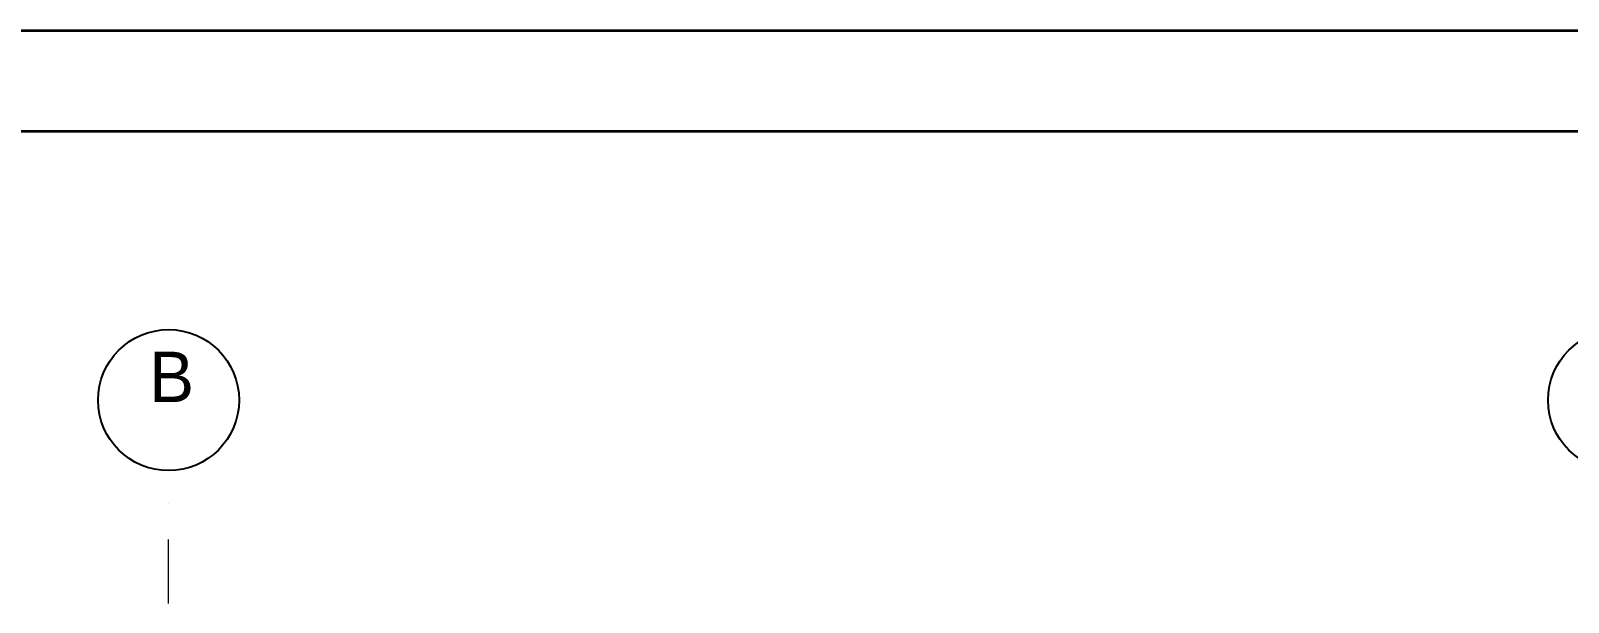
# Model space of a CAD drawing. Extents: x -1929 to 256751, y -18317 to 36108.
# Drawn here: x 221718 to 225535, y 15658 to 17075 of the extents above; entities that cross this region are included whole.
import ezdxf

# ---------------------------------------------------------------- set-up
doc = ezdxf.new("R2010")
doc.units = 0
doc.header["$LTSCALE"] = 5
doc.header["$MEASUREMENT"] = 0
doc.linetypes.add('- Осеви линии', pattern=[670.277762, 317.5, -176.388889, 0, -176.388874])
for name, color, linetype, lineweight in [('1', 8, 'Continuous', 13), ('41', 7, 'Continuous', 35), ('7', 7, 'Continuous', 25)]:
    doc.layers.add(name, color=color, linetype=linetype, lineweight=lineweight)
doc.layers.add('4', color=7, linetype='Continuous', lineweight=20, true_color=0x3e3e3e)
doc.styles.add('GENERATED_STYLE_6', font='Cambria Math.ttf')

msp = doc.modelspace()

# ---------------------------------------------------------------- linework, layer by layer
at = {"layer": '4', "linetype": '- Осеви линии', "lineweight": 20, "ltscale": 0.1}
msp.add_line((222060.2, 14984), (222060.2, 15984), dxfattribs=at)
at = {"layer": '41', "color": 7, "linetype": 'Continuous', "lineweight": 35, "ltscale": 0.1, "flags": 128}
for points in [[(234685, 17075.4), (213685, 17075.4), (213685, 2225.4), (234685, 2225.4)], [(234435, 16825.4), (214935, 16825.4), (214935, 2475.4), (234435, 2475.4)]]:
    msp.add_lwpolyline(points, close=True, dxfattribs=at)
at = {"layer": '7', "linetype": 'Continuous', "lineweight": 25}
for centre in [(222060.2, 16159), (225660.2, 16159)]:
    msp.add_circle(centre, 175, dxfattribs=at)

# ---------------------------------------------------------------- texts
at = {"layer": '1', "linetype": 'Continuous', "lineweight": 13, "insert": (222012.1, 16279.2), "char_height": 125, "attachment_point": 1, "style": 'GENERATED_STYLE_6'}
msp.add_mtext('\\A1;{\\pql;\\pt0;\\fCentury Gothic|b0|i0|c0|p34;В}', dxfattribs=at)

doc.saveas('drawing.dxf')
